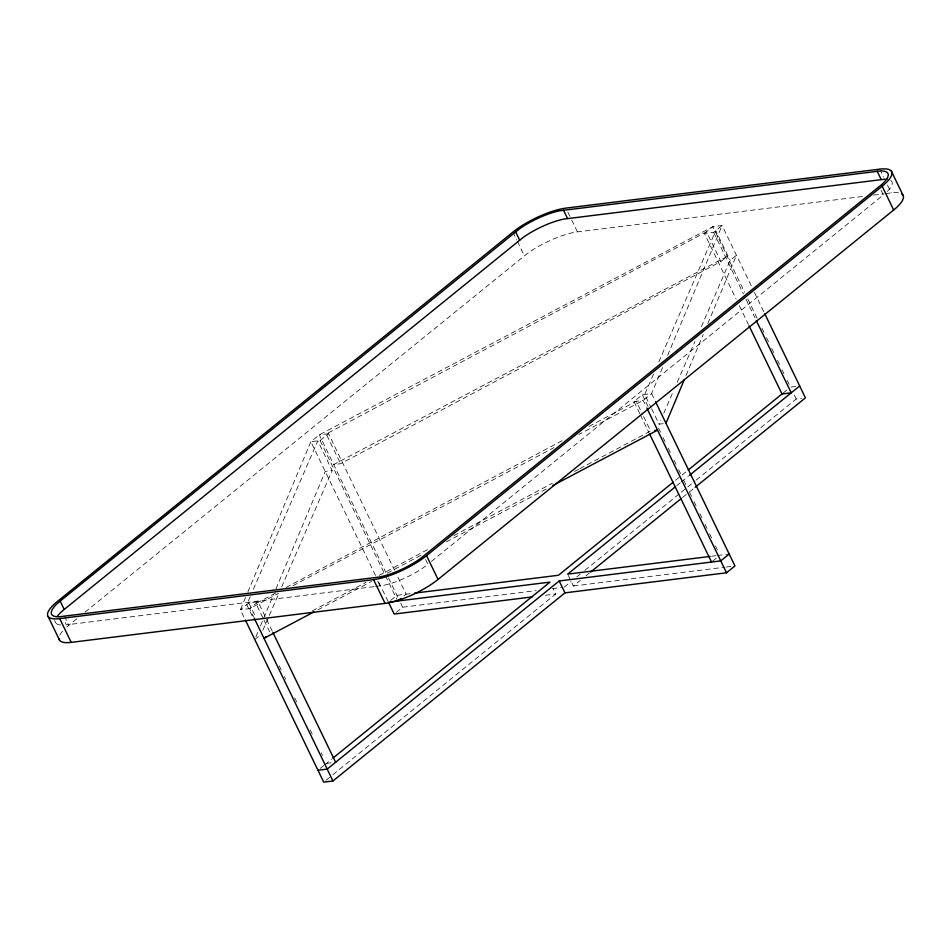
<?xml version="1.0" encoding="UTF-8"?>
<svg xmlns="http://www.w3.org/2000/svg" width="951" height="951" viewBox="0 0 951 951"><rect width="100%" height="100%" fill="white"/><g stroke="black" fill="none" stroke-linecap="round" stroke-linejoin="round"><path stroke-width="0.71" stroke-dasharray="4.75 3.57" d="M245.548 597.478L240.389 609.781L244.918 619.137M247.842 592.009L310.87 441.704L319.31 434.857L712.87 226.659L722.094 225.518L751.837 287.024M255.902 636.754L258.196 631.298M260.491 625.829L273.662 594.399M275.956 588.931L325.242 471.423L332.161 470.555L317.8 440.836L252.597 591.106M662.502 367.621L651.613 393.583L643.185 400.43L578.897 434.441M667.661 355.329L722.094 225.518L713.666 232.353L704.429 233.506L736.11 299.03M686.04 375.479L703.229 334.49M707.817 323.554L736.466 255.225L730.142 260.36L700.768 328.047M250.244 596.527L246.725 604.646L252.966 617.568M262.845 630.299L268.717 616.759M269.311 615.404L278.702 593.745M281.651 586.981L332.161 470.555M653.503 374.147L644.695 394.451L650.948 407.373M658.793 361.962L715.77 230.641L730.142 260.36M663.216 423.647L659.067 424.17L660.826 420.104M663.762 413.34L673.153 391.669M677.267 382.195L694.896 341.587M66.725 627.066A41.285 11.662 -25.8 0 1 68.829 625.294L78.053 617.805M84.972 612.194L524.429 255.855A41.285 11.662 -25.8 0 1 577.435 231.889L863.282 196.393M375.514 575.426L310.87 441.704L320.107 440.551L328.547 433.715L394.475 570.113M272.283 631.202L258.066 601.793L248.829 602.934L240.389 609.781L249.626 608.628L278.488 593.365M704.429 233.506L712.87 226.659L744.55 292.183M258.066 601.793L249.626 608.628L253.501 616.652M254.761 639.488L260.027 635.22M720.906 261.513L727.23 256.378L333.67 464.575L340.601 463.719L720.906 261.513L706.545 231.794L326.229 434.001L340.601 463.719M431.362 561.447L883.336 194.955L881.042 190.2M639.773 413.614L633.948 401.572L642.389 394.736L651.613 393.583L654.847 400.276M404.009 595.897L406.113 594.185L397.066 575.462M396.305 612.349L402.63 607.213L536.269 590.619M320.261 768.384L323.709 765.591M324.862 764.652L331.744 759.064M675.579 480.267L687.074 470.959M783.065 393.12L787.273 389.696M676.767 485.64L680.215 482.846M681.368 481.919L688.262 476.332M326.015 780.272L331.756 775.612M332.898 774.685L555.729 593.995L553.173 588.717M564.169 587.159L571.064 581.56M576.805 576.912L580.253 574.119M584.841 570.386L680.179 493.082M681.332 492.154L695.11 480.98M696.263 480.041L796.189 399.016L801.467 398.362M568.294 575.438L573.405 586.006L580.288 580.419M586.03 575.759L589.477 572.966M682.521 497.528L688.262 492.868M689.416 491.94L694.004 488.208M712.584 561.185L716.804 557.773M275.624 593.044L255.95 603.493L263.451 619.006M286.108 587.456L562.826 440.337M589.049 426.393L636.255 401.286L642.507 414.208M312.285 610.899L366.052 582.309M379.164 575.343L428.996 548.846M453.912 535.591L552.269 483.298M574.559 471.446L578.493 469.354M579.813 468.653L650.627 431.005L643.126 415.504M292.92 585.733L553.981 447.624M317.777 609.888L371.568 581.441M387.307 573.108L422.72 554.374M446.34 541.88L548.668 487.744M375.609 586.446L383.574 585.329A37.148 10.485 -25.8 0 0 424.633 566.76L427.902 564.252L425.608 559.497M873.6 195.11L883.919 193.826M885.393 193.647L891.277 192.91A41.285 11.662 -25.8 0 1 899.955 193.16M328.547 433.715L319.31 434.857L385.892 572.597M633.948 401.572L643.185 400.43L646.418 407.111M795.714 386.475L790.447 387.128L787.214 380.448M374.135 586.636L66.368 624.855L64.062 620.1M410.107 593.686L396.888 595.326L388.448 602.173L378.106 580.776M711.574 556.252L715.972 555.705M717.446 555.515L727.872 554.219M552.424 588.61L562.707 587.338M573.405 586.006L724.662 567.224M726.124 567.034L733.471 566.13M545.458 595.267L555.729 593.995M326.407 763.403L334.312 762.417M879.794 169.135L883.622 177.064M887.449 184.993L891.277 192.91M754.428 292.373L764.117 312.439M747.783 298.876L757.471 318.93M762.001 328.285L763.938 332.303M766.53 337.653L768.467 341.659M771.701 348.351L774.28 353.701M777.514 360.381L779.451 364.399M782.043 369.749L783.981 373.755M794.275 395.057L796.189 399.016M713.666 232.353L743.397 293.871M745.988 299.22L755.035 317.943M739.343 305.711L748.389 324.434M567.854 212.085L571.052 218.682M571.694 220.002L577.435 231.889M651.566 408.657L659.067 424.17M642.389 394.736L648.202 406.766M658.544 428.164L660.493 432.182M663.073 437.531L665.011 441.537M668.244 448.23L670.835 453.568M674.069 460.26L676.006 464.266M678.586 469.616L680.524 473.634M683.757 480.314L686.349 485.664M689.582 492.356L691.52 496.363M694.099 501.712L696.049 505.73M699.924 513.754L701.862 517.76M705.095 524.453L707.033 528.459M709.624 533.808L711.562 537.814M715.437 545.838L717.375 549.856M640.415 414.945L648.82 432.336M512.934 232.08L516.773 240.009M517.403 241.328L524.429 255.855M388.483 577.946L398.16 597.965M400.716 603.255L402.63 607.213M320.107 440.551L384.751 574.285M385.393 575.617L397.031 599.689M377.725 581.144L380.031 585.899M264.069 620.29L269.692 631.928M248.829 602.934L255.296 616.307M279.214 665.783L281.151 669.801M284.385 676.482L285.68 679.157M294.727 697.879L296.664 701.886M310.24 729.976L312.178 733.982M321.236 752.705L322.52 755.379M64.359 616.046L68.829 625.294M54.671 620.551L55.812 622.929M59.889 635.09A41.285 11.662 -25.8 0 1 63.218 630.489M890.683 180.44A37.148 10.485 -25.8 0 1 886.998 191.733M60.602 625.033A37.148 10.485 -25.8 0 1 55.324 621.645"/><path stroke-width="1.43" d="M665.985 423.302L684.316 379.58M60.186 601.103L57.357 603.552A37.148 10.485 -25.8 0 0 59.2 616.795L379.544 577.007A37.148 10.485 -25.8 0 0 420.604 558.439L882.159 184.185A37.148 10.485 -25.8 0 0 880.305 170.954L559.961 210.742A37.148 10.485 -25.8 0 0 518.901 229.298L60.186 601.103L64.216 609.425L61.375 611.873A37.148 10.485 -25.8 0 0 57.322 616.319M64.216 609.425L522.919 237.619A37.148 10.485 -25.8 0 1 563.979 219.063L884.335 179.275A37.148 10.485 -25.8 0 1 886.95 179.347M266.102 636.635L263.986 638.347L313.842 611.968M59.723 618.602L373.565 579.623A41.285 11.662 -25.8 0 0 426.571 555.657L882.171 186.23A41.285 11.662 -25.8 0 0 879.794 169.135L565.94 208.114A41.285 11.662 -25.8 0 0 512.934 232.08L57.333 601.519A41.285 11.662 -25.8 0 0 59.723 618.602L71.206 642.377L385.06 603.398A41.285 11.662 -25.8 0 0 438.066 579.432L893.667 210.005A41.285 11.662 -25.8 0 0 901.738 193.945M397.673 601.02L400.846 598.464M332.898 758.137L549.987 582.107L389.767 602.007M673.284 482.133L558.427 575.272L414.505 593.139M688.215 470.02L782.4 393.655M729.191 554.053L720.751 560.9L559.212 580.966L327.203 769.097L317.967 770.251M675.626 486.567L567.652 574.119L710.1 556.43M689.404 475.393L799.672 385.987M245.394 620.111L323.709 782.126L332.945 780.985L564.965 592.853L726.505 572.787L734.945 565.94L655.501 401.607M590.63 572.038L681.368 498.455M695.157 487.281L805.426 397.875L764.77 313.771M552.602 485.664L657.545 430.149L654.775 430.494M532.239 596.919L394.19 614.061L388.448 602.173M891.42 171.287L902.915 195.062M877.167 171.204L881.185 179.525M882.171 186.23L893.667 210.005M756.33 320.618L791.232 392.822L782.007 393.976L749.031 325.777M563.503 210.159L567.521 218.48M646.93 408.181L726.505 572.787M649.462 433.668L711.526 562.041M515.62 231.806L519.65 240.127M559.212 580.966L564.965 592.853M426.571 555.657L438.066 579.432M373.565 579.623L385.06 603.398M272.925 632.546L335.632 762.262M254.143 617.995L332.945 780.985M48.085 616.45L59.58 640.225M71.206 642.377A41.285 11.662 -25.8 0 1 59.045 638.799"/></g></svg>
